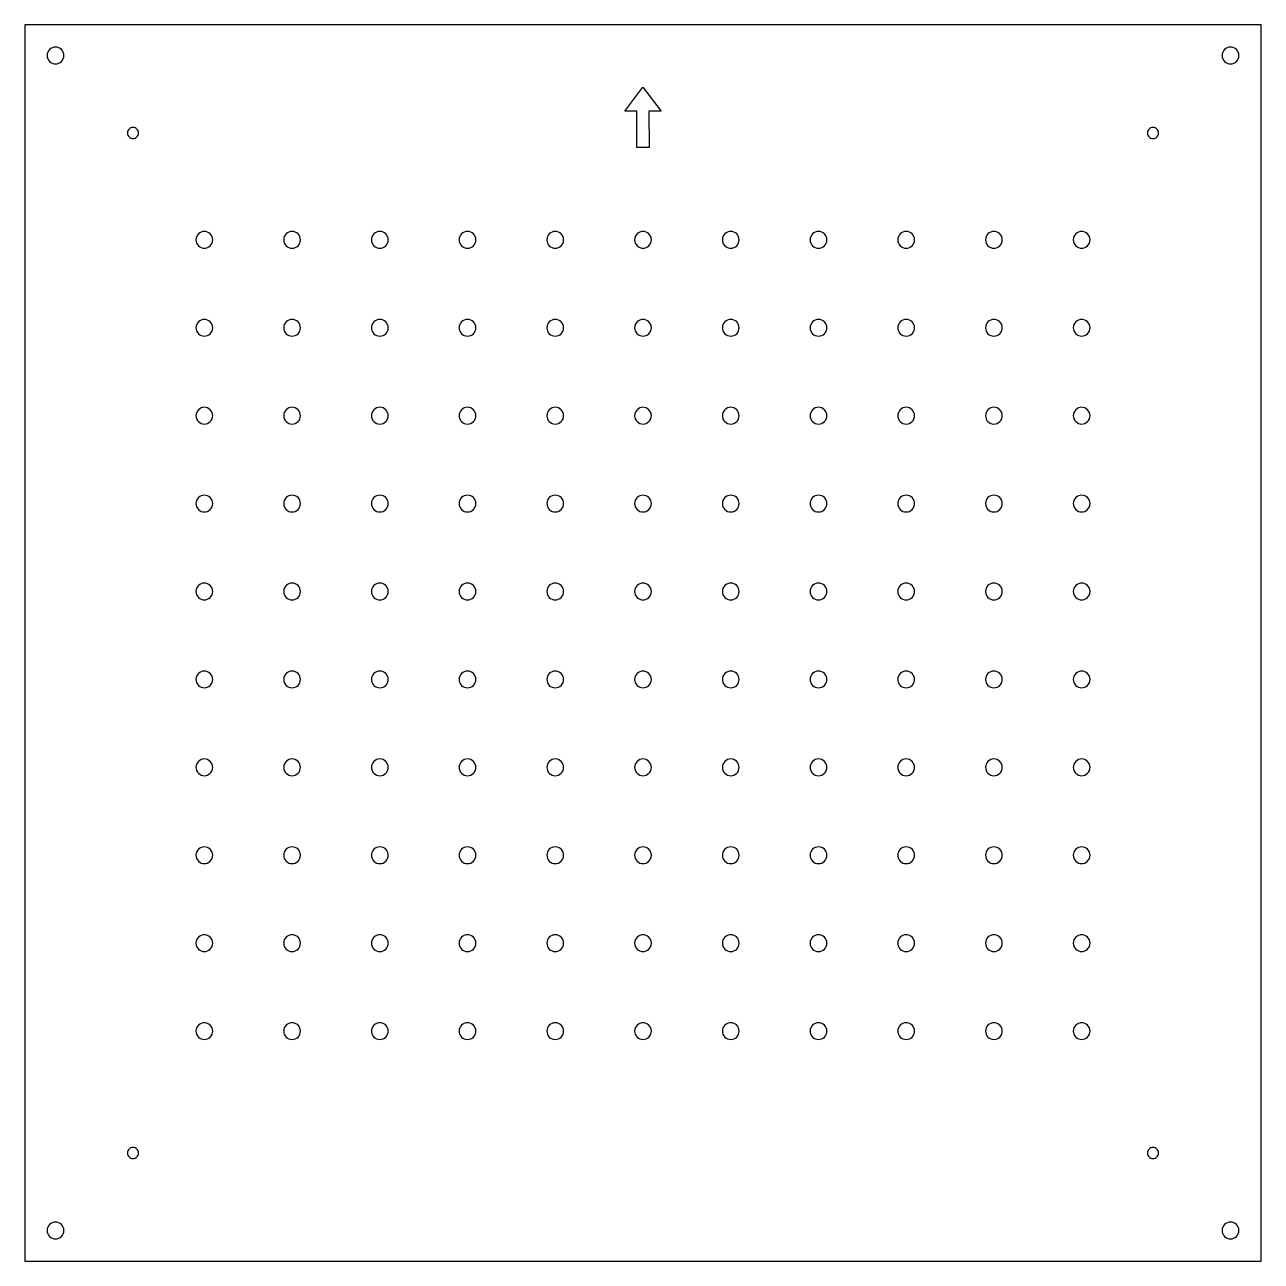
# Model space of a CAD drawing. Extents: x -337 to 6273, y 368 to 2065.
# Drawn here: x 2768.8 to 3210.8, y 1423.6 to 1865.6 of the extents above; entities that cross this region are included whole.
import ezdxf

# ---------------------------------------------------------------- set-up
doc = ezdxf.new("R2010")
doc.units = 0
doc.header["$LTSCALE"] = 100
doc.layers.add('EBENE_1', color=1, linetype='CONTINUOUS')

msp = doc.modelspace()

# ---------------------------------------------------------------- linework, layer by layer
at = {"layer": 'EBENE_1', "color": 1}
for points in [[(3210.846163, 1865.609894), (2768.846163, 1865.609894), (2768.846163, 1423.609894), (3210.846163, 1423.609894), (3210.846163, 1865.609894)], [(2987.681863, 1821.70674), (2987.650503, 1834.679176), (2983.326358, 1834.668722), (2989.791669, 1843.332693), (2996.298793, 1834.700083), (2991.974648, 1834.689629), (2992.006009, 1821.717194), (2987.681863, 1821.70674)]]:
    msp.add_lwpolyline(points, close=True, dxfattribs=at)
for points in [[(2782.846163, 1854.609894, 0.199589), (2781.967484, 1856.731214, 0.199589), (2779.846163, 1857.609894, 0.199589), (2777.724843, 1856.731214, 0.199589), (2776.846163, 1854.609894, 0.199589), (2777.724843, 1852.488573, 0.199589), (2779.846163, 1851.609894, 0.199589), (2781.967484, 1852.488573, 0.199589), (2782.846163, 1854.609894)], [(3202.846163, 1854.609894, 0.199589), (3201.967484, 1856.731214, 0.199589), (3199.846163, 1857.609894, 0.199589), (3197.724843, 1856.731214, 0.199589), (3196.846163, 1854.609894, 0.199589), (3197.724843, 1852.488573, 0.199589), (3199.846163, 1851.609894, 0.199589), (3201.967484, 1852.488573, 0.199589), (3202.846163, 1854.609894)], [(2805.546128, 1826.90944, 0.199589), (2806.131914, 1825.495227, 0.199589), (2807.546128, 1824.90944, 0.199589), (2808.960341, 1825.495227, 0.199589), (2809.546128, 1826.90944, 0.199589), (2808.960341, 1828.323654, 0.199589), (2807.546128, 1828.90944, 0.199589), (2806.131914, 1828.323654, 0.199589), (2805.546128, 1826.90944)], [(3174.146199, 1826.90944, 0.199589), (3173.560412, 1828.323654, 0.199589), (3172.146199, 1828.90944, 0.199589), (3170.731985, 1828.323654, 0.199589), (3170.146199, 1826.90944, 0.199589), (3170.731985, 1825.495227, 0.199589), (3172.146199, 1824.90944, 0.199589), (3173.560412, 1825.495227, 0.199589), (3174.146199, 1826.90944)], [(2836.046163, 1788.718598, 0.199589), (2835.167484, 1790.839918, 0.199589), (2833.046163, 1791.718598, 0.199589), (2830.924843, 1790.839918, 0.199589), (2830.046163, 1788.718598, 0.199589), (2830.924843, 1786.597278, 0.199589), (2833.046163, 1785.718598, 0.199589), (2835.167484, 1786.597278, 0.199589), (2836.046163, 1788.718598)], [(2867.406163, 1788.718598, 0.199589), (2866.527484, 1790.839918, 0.199589), (2864.406163, 1791.718598, 0.199589), (2862.284843, 1790.839918, 0.199589), (2861.406163, 1788.718598, 0.199589), (2862.284843, 1786.597278, 0.199589), (2864.406163, 1785.718598, 0.199589), (2866.527484, 1786.597278, 0.199589), (2867.406163, 1788.718598)], [(2898.766163, 1788.718598, 0.199589), (2897.887484, 1790.839918, 0.199589), (2895.766163, 1791.718598, 0.199589), (2893.644843, 1790.839918, 0.199589), (2892.766163, 1788.718598, 0.199589), (2893.644843, 1786.597278, 0.199589), (2895.766163, 1785.718598, 0.199589), (2897.887484, 1786.597278, 0.199589), (2898.766163, 1788.718598)], [(2930.126163, 1788.718598, 0.199589), (2929.247484, 1790.839918, 0.199589), (2927.126163, 1791.718598, 0.199589), (2925.004843, 1790.839918, 0.199589), (2924.126163, 1788.718598, 0.199589), (2925.004843, 1786.597278, 0.199589), (2927.126163, 1785.718598, 0.199589), (2929.247484, 1786.597278, 0.199589), (2930.126163, 1788.718598)], [(2961.486163, 1788.718598, 0.199589), (2960.607484, 1790.839918, 0.199589), (2958.486163, 1791.718598, 0.199589), (2956.364843, 1790.839918, 0.199589), (2955.486163, 1788.718598, 0.199589), (2956.364843, 1786.597278, 0.199589), (2958.486163, 1785.718598, 0.199589), (2960.607484, 1786.597278, 0.199589), (2961.486163, 1788.718598)], [(2992.846163, 1788.718598, 0.199589), (2991.967484, 1790.839918, 0.199589), (2989.846163, 1791.718598, 0.199589), (2987.724843, 1790.839918, 0.199589), (2986.846163, 1788.718598, 0.199589), (2987.724843, 1786.597278, 0.199589), (2989.846163, 1785.718598, 0.199589), (2991.967484, 1786.597278, 0.199589), (2992.846163, 1788.718598)], [(3024.206163, 1788.718598, 0.199589), (3023.327484, 1790.839918, 0.199589), (3021.206163, 1791.718598, 0.199589), (3019.084843, 1790.839918, 0.199589), (3018.206163, 1788.718598, 0.199589), (3019.084843, 1786.597278, 0.199589), (3021.206163, 1785.718598, 0.199589), (3023.327484, 1786.597278, 0.199589), (3024.206163, 1788.718598)], [(3055.566163, 1788.718598, 0.199589), (3054.687484, 1790.839918, 0.199589), (3052.566163, 1791.718598, 0.199589), (3050.444843, 1790.839918, 0.199589), (3049.566163, 1788.718598, 0.199589), (3050.444843, 1786.597278, 0.199589), (3052.566163, 1785.718598, 0.199589), (3054.687484, 1786.597278, 0.199589), (3055.566163, 1788.718598)], [(3086.926163, 1788.718598, 0.199589), (3086.047484, 1790.839918, 0.199589), (3083.926163, 1791.718598, 0.199589), (3081.804843, 1790.839918, 0.199589), (3080.926163, 1788.718598, 0.199589), (3081.804843, 1786.597278, 0.199589), (3083.926163, 1785.718598, 0.199589), (3086.047484, 1786.597278, 0.199589), (3086.926163, 1788.718598)], [(3118.286163, 1788.718598, 0.199589), (3117.407484, 1790.839918, 0.199589), (3115.286163, 1791.718598, 0.199589), (3113.164843, 1790.839918, 0.199589), (3112.286163, 1788.718598, 0.199589), (3113.164843, 1786.597278, 0.199589), (3115.286163, 1785.718598, 0.199589), (3117.407484, 1786.597278, 0.199589), (3118.286163, 1788.718598)], [(3149.646163, 1788.718598, 0.199589), (3148.767484, 1790.839918, 0.199589), (3146.646163, 1791.718598, 0.199589), (3144.524843, 1790.839918, 0.199589), (3143.646163, 1788.718598, 0.199589), (3144.524843, 1786.597278, 0.199589), (3146.646163, 1785.718598, 0.199589), (3148.767484, 1786.597278, 0.199589), (3149.646163, 1788.718598)], [(2836.046163, 1757.292598, 0.199589), (2835.167484, 1759.413918, 0.199589), (2833.046163, 1760.292598, 0.199589), (2830.924843, 1759.413918, 0.199589), (2830.046163, 1757.292598, 0.199589), (2830.924843, 1755.171278, 0.199589), (2833.046163, 1754.292598, 0.199589), (2835.167484, 1755.171278, 0.199589), (2836.046163, 1757.292598)], [(2867.406163, 1757.292598, 0.199589), (2866.527484, 1759.413918, 0.199589), (2864.406163, 1760.292598, 0.199589), (2862.284843, 1759.413918, 0.199589), (2861.406163, 1757.292598, 0.199589), (2862.284843, 1755.171278, 0.199589), (2864.406163, 1754.292598, 0.199589), (2866.527484, 1755.171278, 0.199589), (2867.406163, 1757.292598)], [(2898.766163, 1757.292598, 0.199589), (2897.887484, 1759.413918, 0.199589), (2895.766163, 1760.292598, 0.199589), (2893.644843, 1759.413918, 0.199589), (2892.766163, 1757.292598, 0.199589), (2893.644843, 1755.171278, 0.199589), (2895.766163, 1754.292598, 0.199589), (2897.887484, 1755.171278, 0.199589), (2898.766163, 1757.292598)], [(2930.126163, 1757.292598, 0.199589), (2929.247484, 1759.413918, 0.199589), (2927.126163, 1760.292598, 0.199589), (2925.004843, 1759.413918, 0.199589), (2924.126163, 1757.292598, 0.199589), (2925.004843, 1755.171278, 0.199589), (2927.126163, 1754.292598, 0.199589), (2929.247484, 1755.171278, 0.199589), (2930.126163, 1757.292598)], [(2961.486163, 1757.292598, 0.199589), (2960.607484, 1759.413918, 0.199589), (2958.486163, 1760.292598, 0.199589), (2956.364843, 1759.413918, 0.199589), (2955.486163, 1757.292598, 0.199589), (2956.364843, 1755.171278, 0.199589), (2958.486163, 1754.292598, 0.199589), (2960.607484, 1755.171278, 0.199589), (2961.486163, 1757.292598)], [(2992.846163, 1757.292598, 0.199589), (2991.967484, 1759.413918, 0.199589), (2989.846163, 1760.292598, 0.199589), (2987.724843, 1759.413918, 0.199589), (2986.846163, 1757.292598, 0.199589), (2987.724843, 1755.171278, 0.199589), (2989.846163, 1754.292598, 0.199589), (2991.967484, 1755.171278, 0.199589), (2992.846163, 1757.292598)], [(3024.206163, 1757.292598, 0.199589), (3023.327484, 1759.413918, 0.199589), (3021.206163, 1760.292598, 0.199589), (3019.084843, 1759.413918, 0.199589), (3018.206163, 1757.292598, 0.199589), (3019.084843, 1755.171278, 0.199589), (3021.206163, 1754.292598, 0.199589), (3023.327484, 1755.171278, 0.199589), (3024.206163, 1757.292598)], [(3055.566163, 1757.292598, 0.199589), (3054.687484, 1759.413918, 0.199589), (3052.566163, 1760.292598, 0.199589), (3050.444843, 1759.413918, 0.199589), (3049.566163, 1757.292598, 0.199589), (3050.444843, 1755.171278, 0.199589), (3052.566163, 1754.292598, 0.199589), (3054.687484, 1755.171278, 0.199589), (3055.566163, 1757.292598)], [(3086.926163, 1757.292598, 0.199589), (3086.047484, 1759.413918, 0.199589), (3083.926163, 1760.292598, 0.199589), (3081.804843, 1759.413918, 0.199589), (3080.926163, 1757.292598, 0.199589), (3081.804843, 1755.171278, 0.199589), (3083.926163, 1754.292598, 0.199589), (3086.047484, 1755.171278, 0.199589), (3086.926163, 1757.292598)], [(3118.286163, 1757.292598, 0.199589), (3117.407484, 1759.413918, 0.199589), (3115.286163, 1760.292598, 0.199589), (3113.164843, 1759.413918, 0.199589), (3112.286163, 1757.292598, 0.199589), (3113.164843, 1755.171278, 0.199589), (3115.286163, 1754.292598, 0.199589), (3117.407484, 1755.171278, 0.199589), (3118.286163, 1757.292598)], [(3149.646163, 1757.292598, 0.199589), (3148.767484, 1759.413918, 0.199589), (3146.646163, 1760.292598, 0.199589), (3144.524843, 1759.413918, 0.199589), (3143.646163, 1757.292598, 0.199589), (3144.524843, 1755.171278, 0.199589), (3146.646163, 1754.292598, 0.199589), (3148.767484, 1755.171278, 0.199589), (3149.646163, 1757.292598)], [(2836.046163, 1725.866598, 0.199589), (2835.167484, 1727.987918, 0.199589), (2833.046163, 1728.866598, 0.199589), (2830.924843, 1727.987918, 0.199589), (2830.046163, 1725.866598, 0.199589), (2830.924843, 1723.745278, 0.199589), (2833.046163, 1722.866598, 0.199589), (2835.167484, 1723.745278, 0.199589), (2836.046163, 1725.866598)], [(2867.406163, 1725.866598, 0.199589), (2866.527484, 1727.987918, 0.199589), (2864.406163, 1728.866598, 0.199589), (2862.284843, 1727.987918, 0.199589), (2861.406163, 1725.866598, 0.199589), (2862.284843, 1723.745278, 0.199589), (2864.406163, 1722.866598, 0.199589), (2866.527484, 1723.745278, 0.199589), (2867.406163, 1725.866598)], [(2898.766163, 1725.866598, 0.199589), (2897.887484, 1727.987918, 0.199589), (2895.766163, 1728.866598, 0.199589), (2893.644843, 1727.987918, 0.199589), (2892.766163, 1725.866598, 0.199589), (2893.644843, 1723.745278, 0.199589), (2895.766163, 1722.866598, 0.199589), (2897.887484, 1723.745278, 0.199589), (2898.766163, 1725.866598)], [(2930.126163, 1725.866598, 0.199589), (2929.247484, 1727.987918, 0.199589), (2927.126163, 1728.866598, 0.199589), (2925.004843, 1727.987918, 0.199589), (2924.126163, 1725.866598, 0.199589), (2925.004843, 1723.745278, 0.199589), (2927.126163, 1722.866598, 0.199589), (2929.247484, 1723.745278, 0.199589), (2930.126163, 1725.866598)], [(2961.486163, 1725.866598, 0.199589), (2960.607484, 1727.987918, 0.199589), (2958.486163, 1728.866598, 0.199589), (2956.364843, 1727.987918, 0.199589), (2955.486163, 1725.866598, 0.199589), (2956.364843, 1723.745278, 0.199589), (2958.486163, 1722.866598, 0.199589), (2960.607484, 1723.745278, 0.199589), (2961.486163, 1725.866598)], [(2992.846163, 1725.866598, 0.199589), (2991.967484, 1727.987918, 0.199589), (2989.846163, 1728.866598, 0.199589), (2987.724843, 1727.987918, 0.199589), (2986.846163, 1725.866598, 0.199589), (2987.724843, 1723.745278, 0.199589), (2989.846163, 1722.866598, 0.199589), (2991.967484, 1723.745278, 0.199589), (2992.846163, 1725.866598)], [(3024.206163, 1725.866598, 0.199589), (3023.327484, 1727.987918, 0.199589), (3021.206163, 1728.866598, 0.199589), (3019.084843, 1727.987918, 0.199589), (3018.206163, 1725.866598, 0.199589), (3019.084843, 1723.745278, 0.199589), (3021.206163, 1722.866598, 0.199589), (3023.327484, 1723.745278, 0.199589), (3024.206163, 1725.866598)], [(3055.566163, 1725.866598, 0.199589), (3054.687484, 1727.987918, 0.199589), (3052.566163, 1728.866598, 0.199589), (3050.444843, 1727.987918, 0.199589), (3049.566163, 1725.866598, 0.199589), (3050.444843, 1723.745278, 0.199589), (3052.566163, 1722.866598, 0.199589), (3054.687484, 1723.745278, 0.199589), (3055.566163, 1725.866598)], [(3086.926163, 1725.866598, 0.199589), (3086.047484, 1727.987918, 0.199589), (3083.926163, 1728.866598, 0.199589), (3081.804843, 1727.987918, 0.199589), (3080.926163, 1725.866598, 0.199589), (3081.804843, 1723.745278, 0.199589), (3083.926163, 1722.866598, 0.199589), (3086.047484, 1723.745278, 0.199589), (3086.926163, 1725.866598)], [(3118.286163, 1725.866598, 0.199589), (3117.407484, 1727.987918, 0.199589), (3115.286163, 1728.866598, 0.199589), (3113.164843, 1727.987918, 0.199589), (3112.286163, 1725.866598, 0.199589), (3113.164843, 1723.745278, 0.199589), (3115.286163, 1722.866598, 0.199589), (3117.407484, 1723.745278, 0.199589), (3118.286163, 1725.866598)], [(3149.646163, 1725.866598, 0.199589), (3148.767484, 1727.987918, 0.199589), (3146.646163, 1728.866598, 0.199589), (3144.524843, 1727.987918, 0.199589), (3143.646163, 1725.866598, 0.199589), (3144.524843, 1723.745278, 0.199589), (3146.646163, 1722.866598, 0.199589), (3148.767484, 1723.745278, 0.199589), (3149.646163, 1725.866598)], [(2836.046163, 1694.440598, 0.199589), (2835.167484, 1696.561918, 0.199589), (2833.046163, 1697.440598, 0.199589), (2830.924843, 1696.561918, 0.199589), (2830.046163, 1694.440598, 0.199589), (2830.924843, 1692.319278, 0.199589), (2833.046163, 1691.440598, 0.199589), (2835.167484, 1692.319278, 0.199589), (2836.046163, 1694.440598)], [(2867.406163, 1694.440598, 0.199589), (2866.527484, 1696.561918, 0.199589), (2864.406163, 1697.440598, 0.199589), (2862.284843, 1696.561918, 0.199589), (2861.406163, 1694.440598, 0.199589), (2862.284843, 1692.319278, 0.199589), (2864.406163, 1691.440598, 0.199589), (2866.527484, 1692.319278, 0.199589), (2867.406163, 1694.440598)], [(2898.766163, 1694.440598, 0.199589), (2897.887484, 1696.561918, 0.199589), (2895.766163, 1697.440598, 0.199589), (2893.644843, 1696.561918, 0.199589), (2892.766163, 1694.440598, 0.199589), (2893.644843, 1692.319278, 0.199589), (2895.766163, 1691.440598, 0.199589), (2897.887484, 1692.319278, 0.199589), (2898.766163, 1694.440598)], [(2930.126163, 1694.440598, 0.199589), (2929.247484, 1696.561918, 0.199589), (2927.126163, 1697.440598, 0.199589), (2925.004843, 1696.561918, 0.199589), (2924.126163, 1694.440598, 0.199589), (2925.004843, 1692.319278, 0.199589), (2927.126163, 1691.440598, 0.199589), (2929.247484, 1692.319278, 0.199589), (2930.126163, 1694.440598)], [(2961.486163, 1694.440598, 0.199589), (2960.607484, 1696.561918, 0.199589), (2958.486163, 1697.440598, 0.199589), (2956.364843, 1696.561918, 0.199589), (2955.486163, 1694.440598, 0.199589), (2956.364843, 1692.319278, 0.199589), (2958.486163, 1691.440598, 0.199589), (2960.607484, 1692.319278, 0.199589), (2961.486163, 1694.440598)], [(2992.846163, 1694.440598, 0.199589), (2991.967484, 1696.561918, 0.199589), (2989.846163, 1697.440598, 0.199589), (2987.724843, 1696.561918, 0.199589), (2986.846163, 1694.440598, 0.199589), (2987.724843, 1692.319278, 0.199589), (2989.846163, 1691.440598, 0.199589), (2991.967484, 1692.319278, 0.199589), (2992.846163, 1694.440598)], [(3024.206163, 1694.440598, 0.199589), (3023.327484, 1696.561918, 0.199589), (3021.206163, 1697.440598, 0.199589), (3019.084843, 1696.561918, 0.199589), (3018.206163, 1694.440598, 0.199589), (3019.084843, 1692.319278, 0.199589), (3021.206163, 1691.440598, 0.199589), (3023.327484, 1692.319278, 0.199589), (3024.206163, 1694.440598)], [(3055.566163, 1694.440598, 0.199589), (3054.687484, 1696.561918, 0.199589), (3052.566163, 1697.440598, 0.199589), (3050.444843, 1696.561918, 0.199589), (3049.566163, 1694.440598, 0.199589), (3050.444843, 1692.319278, 0.199589), (3052.566163, 1691.440598, 0.199589), (3054.687484, 1692.319278, 0.199589), (3055.566163, 1694.440598)], [(3086.926163, 1694.440598, 0.199589), (3086.047484, 1696.561918, 0.199589), (3083.926163, 1697.440598, 0.199589), (3081.804843, 1696.561918, 0.199589), (3080.926163, 1694.440598, 0.199589), (3081.804843, 1692.319278, 0.199589), (3083.926163, 1691.440598, 0.199589), (3086.047484, 1692.319278, 0.199589), (3086.926163, 1694.440598)], [(3118.286163, 1694.440598, 0.199589), (3117.407484, 1696.561918, 0.199589), (3115.286163, 1697.440598, 0.199589), (3113.164843, 1696.561918, 0.199589), (3112.286163, 1694.440598, 0.199589), (3113.164843, 1692.319278, 0.199589), (3115.286163, 1691.440598, 0.199589), (3117.407484, 1692.319278, 0.199589), (3118.286163, 1694.440598)], [(3149.646163, 1694.440598, 0.199589), (3148.767484, 1696.561918, 0.199589), (3146.646163, 1697.440598, 0.199589), (3144.524843, 1696.561918, 0.199589), (3143.646163, 1694.440598, 0.199589), (3144.524843, 1692.319278, 0.199589), (3146.646163, 1691.440598, 0.199589), (3148.767484, 1692.319278, 0.199589), (3149.646163, 1694.440598)], [(2836.046163, 1663.014598, 0.199589), (2835.167484, 1665.135918, 0.199589), (2833.046163, 1666.014598, 0.199589), (2830.924843, 1665.135918, 0.199589), (2830.046163, 1663.014598, 0.199589), (2830.924843, 1660.893278, 0.199589), (2833.046163, 1660.014598, 0.199589), (2835.167484, 1660.893278, 0.199589), (2836.046163, 1663.014598)], [(2867.406163, 1663.014598, 0.199589), (2866.527484, 1665.135918, 0.199589), (2864.406163, 1666.014598, 0.199589), (2862.284843, 1665.135918, 0.199589), (2861.406163, 1663.014598, 0.199589), (2862.284843, 1660.893278, 0.199589), (2864.406163, 1660.014598, 0.199589), (2866.527484, 1660.893278, 0.199589), (2867.406163, 1663.014598)], [(2898.766163, 1663.014598, 0.199589), (2897.887484, 1665.135918, 0.199589), (2895.766163, 1666.014598, 0.199589), (2893.644843, 1665.135918, 0.199589), (2892.766163, 1663.014598, 0.199589), (2893.644843, 1660.893278, 0.199589), (2895.766163, 1660.014598, 0.199589), (2897.887484, 1660.893278, 0.199589), (2898.766163, 1663.014598)], [(2930.126163, 1663.014598, 0.199589), (2929.247484, 1665.135918, 0.199589), (2927.126163, 1666.014598, 0.199589), (2925.004843, 1665.135918, 0.199589), (2924.126163, 1663.014598, 0.199589), (2925.004843, 1660.893278, 0.199589), (2927.126163, 1660.014598, 0.199589), (2929.247484, 1660.893278, 0.199589), (2930.126163, 1663.014598)], [(2961.486163, 1663.014598, 0.199589), (2960.607484, 1665.135918, 0.199589), (2958.486163, 1666.014598, 0.199589), (2956.364843, 1665.135918, 0.199589), (2955.486163, 1663.014598, 0.199589), (2956.364843, 1660.893278, 0.199589), (2958.486163, 1660.014598, 0.199589), (2960.607484, 1660.893278, 0.199589), (2961.486163, 1663.014598)], [(2992.846163, 1663.014598, 0.199589), (2991.967484, 1665.135918, 0.199589), (2989.846163, 1666.014598, 0.199589), (2987.724843, 1665.135918, 0.199589), (2986.846163, 1663.014598, 0.199589), (2987.724843, 1660.893278, 0.199589), (2989.846163, 1660.014598, 0.199589), (2991.967484, 1660.893278, 0.199589), (2992.846163, 1663.014598)], [(3024.206163, 1663.014598, 0.199589), (3023.327484, 1665.135918, 0.199589), (3021.206163, 1666.014598, 0.199589), (3019.084843, 1665.135918, 0.199589), (3018.206163, 1663.014598, 0.199589), (3019.084843, 1660.893278, 0.199589), (3021.206163, 1660.014598, 0.199589), (3023.327484, 1660.893278, 0.199589), (3024.206163, 1663.014598)], [(3055.566163, 1663.014598, 0.199589), (3054.687484, 1665.135918, 0.199589), (3052.566163, 1666.014598, 0.199589), (3050.444843, 1665.135918, 0.199589), (3049.566163, 1663.014598, 0.199589), (3050.444843, 1660.893278, 0.199589), (3052.566163, 1660.014598, 0.199589), (3054.687484, 1660.893278, 0.199589), (3055.566163, 1663.014598)], [(3086.926163, 1663.014598, 0.199589), (3086.047484, 1665.135918, 0.199589), (3083.926163, 1666.014598, 0.199589), (3081.804843, 1665.135918, 0.199589), (3080.926163, 1663.014598, 0.199589), (3081.804843, 1660.893278, 0.199589), (3083.926163, 1660.014598, 0.199589), (3086.047484, 1660.893278, 0.199589), (3086.926163, 1663.014598)], [(3118.286163, 1663.014598, 0.199589), (3117.407484, 1665.135918, 0.199589), (3115.286163, 1666.014598, 0.199589), (3113.164843, 1665.135918, 0.199589), (3112.286163, 1663.014598, 0.199589), (3113.164843, 1660.893278, 0.199589), (3115.286163, 1660.014598, 0.199589), (3117.407484, 1660.893278, 0.199589), (3118.286163, 1663.014598)], [(3149.646163, 1663.014598, 0.199589), (3148.767484, 1665.135918, 0.199589), (3146.646163, 1666.014598, 0.199589), (3144.524843, 1665.135918, 0.199589), (3143.646163, 1663.014598, 0.199589), (3144.524843, 1660.893278, 0.199589), (3146.646163, 1660.014598, 0.199589), (3148.767484, 1660.893278, 0.199589), (3149.646163, 1663.014598)], [(2836.046163, 1631.588598, 0.199589), (2835.167484, 1633.709918, 0.199589), (2833.046163, 1634.588598, 0.199589), (2830.924843, 1633.709918, 0.199589), (2830.046163, 1631.588598, 0.199589), (2830.924843, 1629.467278, 0.199589), (2833.046163, 1628.588598, 0.199589), (2835.167484, 1629.467278, 0.199589), (2836.046163, 1631.588598)], [(2867.406163, 1631.588598, 0.199589), (2866.527484, 1633.709918, 0.199589), (2864.406163, 1634.588598, 0.199589), (2862.284843, 1633.709918, 0.199589), (2861.406163, 1631.588598, 0.199589), (2862.284843, 1629.467278, 0.199589), (2864.406163, 1628.588598, 0.199589), (2866.527484, 1629.467278, 0.199589), (2867.406163, 1631.588598)], [(2898.766163, 1631.588598, 0.199589), (2897.887484, 1633.709918, 0.199589), (2895.766163, 1634.588598, 0.199589), (2893.644843, 1633.709918, 0.199589), (2892.766163, 1631.588598, 0.199589), (2893.644843, 1629.467278, 0.199589), (2895.766163, 1628.588598, 0.199589), (2897.887484, 1629.467278, 0.199589), (2898.766163, 1631.588598)], [(2930.126163, 1631.588598, 0.199589), (2929.247484, 1633.709918, 0.199589), (2927.126163, 1634.588598, 0.199589), (2925.004843, 1633.709918, 0.199589), (2924.126163, 1631.588598, 0.199589), (2925.004843, 1629.467278, 0.199589), (2927.126163, 1628.588598, 0.199589), (2929.247484, 1629.467278, 0.199589), (2930.126163, 1631.588598)], [(2961.486163, 1631.588598, 0.199589), (2960.607484, 1633.709918, 0.199589), (2958.486163, 1634.588598, 0.199589), (2956.364843, 1633.709918, 0.199589), (2955.486163, 1631.588598, 0.199589), (2956.364843, 1629.467278, 0.199589), (2958.486163, 1628.588598, 0.199589), (2960.607484, 1629.467278, 0.199589), (2961.486163, 1631.588598)], [(2992.846163, 1631.588598, 0.199589), (2991.967484, 1633.709918, 0.199589), (2989.846163, 1634.588598, 0.199589), (2987.724843, 1633.709918, 0.199589), (2986.846163, 1631.588598, 0.199589), (2987.724843, 1629.467278, 0.199589), (2989.846163, 1628.588598, 0.199589), (2991.967484, 1629.467278, 0.199589), (2992.846163, 1631.588598)], [(3024.206163, 1631.588598, 0.199589), (3023.327484, 1633.709918, 0.199589), (3021.206163, 1634.588598, 0.199589), (3019.084843, 1633.709918, 0.199589), (3018.206163, 1631.588598, 0.199589), (3019.084843, 1629.467278, 0.199589), (3021.206163, 1628.588598, 0.199589), (3023.327484, 1629.467278, 0.199589), (3024.206163, 1631.588598)], [(3055.566163, 1631.588598, 0.199589), (3054.687484, 1633.709918, 0.199589), (3052.566163, 1634.588598, 0.199589), (3050.444843, 1633.709918, 0.199589), (3049.566163, 1631.588598, 0.199589), (3050.444843, 1629.467278, 0.199589), (3052.566163, 1628.588598, 0.199589), (3054.687484, 1629.467278, 0.199589), (3055.566163, 1631.588598)], [(3086.926163, 1631.588598, 0.199589), (3086.047484, 1633.709918, 0.199589), (3083.926163, 1634.588598, 0.199589), (3081.804843, 1633.709918, 0.199589), (3080.926163, 1631.588598, 0.199589), (3081.804843, 1629.467278, 0.199589), (3083.926163, 1628.588598, 0.199589), (3086.047484, 1629.467278, 0.199589), (3086.926163, 1631.588598)], [(3118.286163, 1631.588598, 0.199589), (3117.407484, 1633.709918, 0.199589), (3115.286163, 1634.588598, 0.199589), (3113.164843, 1633.709918, 0.199589), (3112.286163, 1631.588598, 0.199589), (3113.164843, 1629.467278, 0.199589), (3115.286163, 1628.588598, 0.199589), (3117.407484, 1629.467278, 0.199589), (3118.286163, 1631.588598)], [(3149.646163, 1631.588598, 0.199589), (3148.767484, 1633.709918, 0.199589), (3146.646163, 1634.588598, 0.199589), (3144.524843, 1633.709918, 0.199589), (3143.646163, 1631.588598, 0.199589), (3144.524843, 1629.467278, 0.199589), (3146.646163, 1628.588598, 0.199589), (3148.767484, 1629.467278, 0.199589), (3149.646163, 1631.588598)], [(2836.046163, 1600.162598, 0.199589), (2835.167484, 1602.283918, 0.199589), (2833.046163, 1603.162598, 0.199589), (2830.924843, 1602.283918, 0.199589), (2830.046163, 1600.162598, 0.199589), (2830.924843, 1598.041278, 0.199589), (2833.046163, 1597.162598, 0.199589), (2835.167484, 1598.041278, 0.199589), (2836.046163, 1600.162598)], [(2867.406163, 1600.162598, 0.199589), (2866.527484, 1602.283918, 0.199589), (2864.406163, 1603.162598, 0.199589), (2862.284843, 1602.283918, 0.199589), (2861.406163, 1600.162598, 0.199589), (2862.284843, 1598.041278, 0.199589), (2864.406163, 1597.162598, 0.199589), (2866.527484, 1598.041278, 0.199589), (2867.406163, 1600.162598)], [(2898.766163, 1600.162598, 0.199589), (2897.887484, 1602.283918, 0.199589), (2895.766163, 1603.162598, 0.199589), (2893.644843, 1602.283918, 0.199589), (2892.766163, 1600.162598, 0.199589), (2893.644843, 1598.041278, 0.199589), (2895.766163, 1597.162598, 0.199589), (2897.887484, 1598.041278, 0.199589), (2898.766163, 1600.162598)], [(2930.126163, 1600.162598, 0.199589), (2929.247484, 1602.283918, 0.199589), (2927.126163, 1603.162598, 0.199589), (2925.004843, 1602.283918, 0.199589), (2924.126163, 1600.162598, 0.199589), (2925.004843, 1598.041278, 0.199589), (2927.126163, 1597.162598, 0.199589), (2929.247484, 1598.041278, 0.199589), (2930.126163, 1600.162598)], [(2961.486163, 1600.162598, 0.199589), (2960.607484, 1602.283918, 0.199589), (2958.486163, 1603.162598, 0.199589), (2956.364843, 1602.283918, 0.199589), (2955.486163, 1600.162598, 0.199589), (2956.364843, 1598.041278, 0.199589), (2958.486163, 1597.162598, 0.199589), (2960.607484, 1598.041278, 0.199589), (2961.486163, 1600.162598)], [(2992.846163, 1600.162598, 0.199589), (2991.967484, 1602.283918, 0.199589), (2989.846163, 1603.162598, 0.199589), (2987.724843, 1602.283918, 0.199589), (2986.846163, 1600.162598, 0.199589), (2987.724843, 1598.041278, 0.199589), (2989.846163, 1597.162598, 0.199589), (2991.967484, 1598.041278, 0.199589), (2992.846163, 1600.162598)], [(3024.206163, 1600.162598, 0.199589), (3023.327484, 1602.283918, 0.199589), (3021.206163, 1603.162598, 0.199589), (3019.084843, 1602.283918, 0.199589), (3018.206163, 1600.162598, 0.199589), (3019.084843, 1598.041278, 0.199589), (3021.206163, 1597.162598, 0.199589), (3023.327484, 1598.041278, 0.199589), (3024.206163, 1600.162598)], [(3055.566163, 1600.162598, 0.199589), (3054.687484, 1602.283918, 0.199589), (3052.566163, 1603.162598, 0.199589), (3050.444843, 1602.283918, 0.199589), (3049.566163, 1600.162598, 0.199589), (3050.444843, 1598.041278, 0.199589), (3052.566163, 1597.162598, 0.199589), (3054.687484, 1598.041278, 0.199589), (3055.566163, 1600.162598)], [(3086.926163, 1600.162598, 0.199589), (3086.047484, 1602.283918, 0.199589), (3083.926163, 1603.162598, 0.199589), (3081.804843, 1602.283918, 0.199589), (3080.926163, 1600.162598, 0.199589), (3081.804843, 1598.041278, 0.199589), (3083.926163, 1597.162598, 0.199589), (3086.047484, 1598.041278, 0.199589), (3086.926163, 1600.162598)], [(3118.286163, 1600.162598, 0.199589), (3117.407484, 1602.283918, 0.199589), (3115.286163, 1603.162598, 0.199589), (3113.164843, 1602.283918, 0.199589), (3112.286163, 1600.162598, 0.199589), (3113.164843, 1598.041278, 0.199589), (3115.286163, 1597.162598, 0.199589), (3117.407484, 1598.041278, 0.199589), (3118.286163, 1600.162598)], [(3149.646163, 1600.162598, 0.199589), (3148.767484, 1602.283918, 0.199589), (3146.646163, 1603.162598, 0.199589), (3144.524843, 1602.283918, 0.199589), (3143.646163, 1600.162598, 0.199589), (3144.524843, 1598.041278, 0.199589), (3146.646163, 1597.162598, 0.199589), (3148.767484, 1598.041278, 0.199589), (3149.646163, 1600.162598)], [(2836.046163, 1568.736598, 0.199589), (2835.167484, 1570.857918, 0.199589), (2833.046163, 1571.736598, 0.199589), (2830.924843, 1570.857918, 0.199589), (2830.046163, 1568.736598, 0.199589), (2830.924843, 1566.615278, 0.199589), (2833.046163, 1565.736598, 0.199589), (2835.167484, 1566.615278, 0.199589), (2836.046163, 1568.736598)], [(2867.406163, 1568.736598, 0.199589), (2866.527484, 1570.857918, 0.199589), (2864.406163, 1571.736598, 0.199589), (2862.284843, 1570.857918, 0.199589), (2861.406163, 1568.736598, 0.199589), (2862.284843, 1566.615278, 0.199589), (2864.406163, 1565.736598, 0.199589), (2866.527484, 1566.615278, 0.199589), (2867.406163, 1568.736598)], [(2898.766163, 1568.736598, 0.199589), (2897.887484, 1570.857918, 0.199589), (2895.766163, 1571.736598, 0.199589), (2893.644843, 1570.857918, 0.199589), (2892.766163, 1568.736598, 0.199589), (2893.644843, 1566.615278, 0.199589), (2895.766163, 1565.736598, 0.199589), (2897.887484, 1566.615278, 0.199589), (2898.766163, 1568.736598)], [(2930.126163, 1568.736598, 0.199589), (2929.247484, 1570.857918, 0.199589), (2927.126163, 1571.736598, 0.199589), (2925.004843, 1570.857918, 0.199589), (2924.126163, 1568.736598, 0.199589), (2925.004843, 1566.615278, 0.199589), (2927.126163, 1565.736598, 0.199589), (2929.247484, 1566.615278, 0.199589), (2930.126163, 1568.736598)], [(2961.486163, 1568.736598, 0.199589), (2960.607484, 1570.857918, 0.199589), (2958.486163, 1571.736598, 0.199589), (2956.364843, 1570.857918, 0.199589), (2955.486163, 1568.736598, 0.199589), (2956.364843, 1566.615278, 0.199589), (2958.486163, 1565.736598, 0.199589), (2960.607484, 1566.615278, 0.199589), (2961.486163, 1568.736598)], [(2992.846163, 1568.736598, 0.199589), (2991.967484, 1570.857918, 0.199589), (2989.846163, 1571.736598, 0.199589), (2987.724843, 1570.857918, 0.199589), (2986.846163, 1568.736598, 0.199589), (2987.724843, 1566.615278, 0.199589), (2989.846163, 1565.736598, 0.199589), (2991.967484, 1566.615278, 0.199589), (2992.846163, 1568.736598)], [(3024.206163, 1568.736598, 0.199589), (3023.327484, 1570.857918, 0.199589), (3021.206163, 1571.736598, 0.199589), (3019.084843, 1570.857918, 0.199589), (3018.206163, 1568.736598, 0.199589), (3019.084843, 1566.615278, 0.199589), (3021.206163, 1565.736598, 0.199589), (3023.327484, 1566.615278, 0.199589), (3024.206163, 1568.736598)], [(3055.566163, 1568.736598, 0.199589), (3054.687484, 1570.857918, 0.199589), (3052.566163, 1571.736598, 0.199589), (3050.444843, 1570.857918, 0.199589), (3049.566163, 1568.736598, 0.199589), (3050.444843, 1566.615278, 0.199589), (3052.566163, 1565.736598, 0.199589), (3054.687484, 1566.615278, 0.199589), (3055.566163, 1568.736598)], [(3086.926163, 1568.736598, 0.199589), (3086.047484, 1570.857918, 0.199589), (3083.926163, 1571.736598, 0.199589), (3081.804843, 1570.857918, 0.199589), (3080.926163, 1568.736598, 0.199589), (3081.804843, 1566.615278, 0.199589), (3083.926163, 1565.736598, 0.199589), (3086.047484, 1566.615278, 0.199589), (3086.926163, 1568.736598)], [(3118.286163, 1568.736598, 0.199589), (3117.407484, 1570.857918, 0.199589), (3115.286163, 1571.736598, 0.199589), (3113.164843, 1570.857918, 0.199589), (3112.286163, 1568.736598, 0.199589), (3113.164843, 1566.615278, 0.199589), (3115.286163, 1565.736598, 0.199589), (3117.407484, 1566.615278, 0.199589), (3118.286163, 1568.736598)], [(3149.646163, 1568.736598, 0.199589), (3148.767484, 1570.857918, 0.199589), (3146.646163, 1571.736598, 0.199589), (3144.524843, 1570.857918, 0.199589), (3143.646163, 1568.736598, 0.199589), (3144.524843, 1566.615278, 0.199589), (3146.646163, 1565.736598, 0.199589), (3148.767484, 1566.615278, 0.199589), (3149.646163, 1568.736598)], [(2836.046163, 1537.310598, 0.199589), (2835.167484, 1539.431918, 0.199589), (2833.046163, 1540.310598, 0.199589), (2830.924843, 1539.431918, 0.199589), (2830.046163, 1537.310598, 0.199589), (2830.924843, 1535.189278, 0.199589), (2833.046163, 1534.310598, 0.199589), (2835.167484, 1535.189278, 0.199589), (2836.046163, 1537.310598)], [(2867.406163, 1537.310598, 0.199589), (2866.527484, 1539.431918, 0.199589), (2864.406163, 1540.310598, 0.199589), (2862.284843, 1539.431918, 0.199589), (2861.406163, 1537.310598, 0.199589), (2862.284843, 1535.189278, 0.199589), (2864.406163, 1534.310598, 0.199589), (2866.527484, 1535.189278, 0.199589), (2867.406163, 1537.310598)], [(2898.766163, 1537.310598, 0.199589), (2897.887484, 1539.431918, 0.199589), (2895.766163, 1540.310598, 0.199589), (2893.644843, 1539.431918, 0.199589), (2892.766163, 1537.310598, 0.199589), (2893.644843, 1535.189278, 0.199589), (2895.766163, 1534.310598, 0.199589), (2897.887484, 1535.189278, 0.199589), (2898.766163, 1537.310598)], [(2930.126163, 1537.310598, 0.199589), (2929.247484, 1539.431918, 0.199589), (2927.126163, 1540.310598, 0.199589), (2925.004843, 1539.431918, 0.199589), (2924.126163, 1537.310598, 0.199589), (2925.004843, 1535.189278, 0.199589), (2927.126163, 1534.310598, 0.199589), (2929.247484, 1535.189278, 0.199589), (2930.126163, 1537.310598)], [(2961.486163, 1537.310598, 0.199589), (2960.607484, 1539.431918, 0.199589), (2958.486163, 1540.310598, 0.199589), (2956.364843, 1539.431918, 0.199589), (2955.486163, 1537.310598, 0.199589), (2956.364843, 1535.189278, 0.199589), (2958.486163, 1534.310598, 0.199589), (2960.607484, 1535.189278, 0.199589), (2961.486163, 1537.310598)], [(2992.846163, 1537.310598, 0.199589), (2991.967484, 1539.431918, 0.199589), (2989.846163, 1540.310598, 0.199589), (2987.724843, 1539.431918, 0.199589), (2986.846163, 1537.310598, 0.199589), (2987.724843, 1535.189278, 0.199589), (2989.846163, 1534.310598, 0.199589), (2991.967484, 1535.189278, 0.199589), (2992.846163, 1537.310598)], [(3024.206163, 1537.310598, 0.199589), (3023.327484, 1539.431918, 0.199589), (3021.206163, 1540.310598, 0.199589), (3019.084843, 1539.431918, 0.199589), (3018.206163, 1537.310598, 0.199589), (3019.084843, 1535.189278, 0.199589), (3021.206163, 1534.310598, 0.199589), (3023.327484, 1535.189278, 0.199589), (3024.206163, 1537.310598)], [(3055.566163, 1537.310598, 0.199589), (3054.687484, 1539.431918, 0.199589), (3052.566163, 1540.310598, 0.199589), (3050.444843, 1539.431918, 0.199589), (3049.566163, 1537.310598, 0.199589), (3050.444843, 1535.189278, 0.199589), (3052.566163, 1534.310598, 0.199589), (3054.687484, 1535.189278, 0.199589), (3055.566163, 1537.310598)], [(3086.926163, 1537.310598, 0.199589), (3086.047484, 1539.431918, 0.199589), (3083.926163, 1540.310598, 0.199589), (3081.804843, 1539.431918, 0.199589), (3080.926163, 1537.310598, 0.199589), (3081.804843, 1535.189278, 0.199589), (3083.926163, 1534.310598, 0.199589), (3086.047484, 1535.189278, 0.199589), (3086.926163, 1537.310598)], [(3118.286163, 1537.310598, 0.199589), (3117.407484, 1539.431918, 0.199589), (3115.286163, 1540.310598, 0.199589), (3113.164843, 1539.431918, 0.199589), (3112.286163, 1537.310598, 0.199589), (3113.164843, 1535.189278, 0.199589), (3115.286163, 1534.310598, 0.199589), (3117.407484, 1535.189278, 0.199589), (3118.286163, 1537.310598)], [(3149.646163, 1537.310598, 0.199589), (3148.767484, 1539.431918, 0.199589), (3146.646163, 1540.310598, 0.199589), (3144.524843, 1539.431918, 0.199589), (3143.646163, 1537.310598, 0.199589), (3144.524843, 1535.189278, 0.199589), (3146.646163, 1534.310598, 0.199589), (3148.767484, 1535.189278, 0.199589), (3149.646163, 1537.310598)], [(2836.046163, 1505.884598, 0.199589), (2835.167484, 1508.005918, 0.199589), (2833.046163, 1508.884598, 0.199589), (2830.924843, 1508.005918, 0.199589), (2830.046163, 1505.884598, 0.199589), (2830.924843, 1503.763278, 0.199589), (2833.046163, 1502.884598, 0.199589), (2835.167484, 1503.763278, 0.199589), (2836.046163, 1505.884598)], [(2867.406163, 1505.884598, 0.199589), (2866.527484, 1508.005918, 0.199589), (2864.406163, 1508.884598, 0.199589), (2862.284843, 1508.005918, 0.199589), (2861.406163, 1505.884598, 0.199589), (2862.284843, 1503.763278, 0.199589), (2864.406163, 1502.884598, 0.199589), (2866.527484, 1503.763278, 0.199589), (2867.406163, 1505.884598)], [(2898.766163, 1505.884598, 0.199589), (2897.887484, 1508.005918, 0.199589), (2895.766163, 1508.884598, 0.199589), (2893.644843, 1508.005918, 0.199589), (2892.766163, 1505.884598, 0.199589), (2893.644843, 1503.763278, 0.199589), (2895.766163, 1502.884598, 0.199589), (2897.887484, 1503.763278, 0.199589), (2898.766163, 1505.884598)], [(2930.126163, 1505.884598, 0.199589), (2929.247484, 1508.005918, 0.199589), (2927.126163, 1508.884598, 0.199589), (2925.004843, 1508.005918, 0.199589), (2924.126163, 1505.884598, 0.199589), (2925.004843, 1503.763278, 0.199589), (2927.126163, 1502.884598, 0.199589), (2929.247484, 1503.763278, 0.199589), (2930.126163, 1505.884598)], [(2961.486163, 1505.884598, 0.199589), (2960.607484, 1508.005918, 0.199589), (2958.486163, 1508.884598, 0.199589), (2956.364843, 1508.005918, 0.199589), (2955.486163, 1505.884598, 0.199589), (2956.364843, 1503.763278, 0.199589), (2958.486163, 1502.884598, 0.199589), (2960.607484, 1503.763278, 0.199589), (2961.486163, 1505.884598)], [(2992.846163, 1505.884598, 0.199589), (2991.967484, 1508.005918, 0.199589), (2989.846163, 1508.884598, 0.199589), (2987.724843, 1508.005918, 0.199589), (2986.846163, 1505.884598, 0.199589), (2987.724843, 1503.763278, 0.199589), (2989.846163, 1502.884598, 0.199589), (2991.967484, 1503.763278, 0.199589), (2992.846163, 1505.884598)], [(3024.206163, 1505.884598, 0.199589), (3023.327484, 1508.005918, 0.199589), (3021.206163, 1508.884598, 0.199589), (3019.084843, 1508.005918, 0.199589), (3018.206163, 1505.884598, 0.199589), (3019.084843, 1503.763278, 0.199589), (3021.206163, 1502.884598, 0.199589), (3023.327484, 1503.763278, 0.199589), (3024.206163, 1505.884598)], [(3055.566163, 1505.884598, 0.199589), (3054.687484, 1508.005918, 0.199589), (3052.566163, 1508.884598, 0.199589), (3050.444843, 1508.005918, 0.199589), (3049.566163, 1505.884598, 0.199589), (3050.444843, 1503.763278, 0.199589), (3052.566163, 1502.884598, 0.199589), (3054.687484, 1503.763278, 0.199589), (3055.566163, 1505.884598)], [(3086.926163, 1505.884598, 0.199589), (3086.047484, 1508.005918, 0.199589), (3083.926163, 1508.884598, 0.199589), (3081.804843, 1508.005918, 0.199589), (3080.926163, 1505.884598, 0.199589), (3081.804843, 1503.763278, 0.199589), (3083.926163, 1502.884598, 0.199589), (3086.047484, 1503.763278, 0.199589), (3086.926163, 1505.884598)], [(3118.286163, 1505.884598, 0.199589), (3117.407484, 1508.005918, 0.199589), (3115.286163, 1508.884598, 0.199589), (3113.164843, 1508.005918, 0.199589), (3112.286163, 1505.884598, 0.199589), (3113.164843, 1503.763278, 0.199589), (3115.286163, 1502.884598, 0.199589), (3117.407484, 1503.763278, 0.199589), (3118.286163, 1505.884598)], [(3149.646163, 1505.884598, 0.199589), (3148.767484, 1508.005918, 0.199589), (3146.646163, 1508.884598, 0.199589), (3144.524843, 1508.005918, 0.199589), (3143.646163, 1505.884598, 0.199589), (3144.524843, 1503.763278, 0.199589), (3146.646163, 1502.884598, 0.199589), (3148.767484, 1503.763278, 0.199589), (3149.646163, 1505.884598)], [(2805.546128, 1462.310347, 0.199589), (2806.131914, 1460.896133, 0.199589), (2807.546128, 1460.310347, 0.199589), (2808.960341, 1460.896133, 0.199589), (2809.546128, 1462.310347, 0.199589), (2808.960341, 1463.72456, 0.199589), (2807.546128, 1464.310347, 0.199589), (2806.131914, 1463.72456, 0.199589), (2805.546128, 1462.310347)], [(3174.146199, 1462.310347, 0.199589), (3173.560412, 1463.72456, 0.199589), (3172.146199, 1464.310347, 0.199589), (3170.731985, 1463.72456, 0.199589), (3170.146199, 1462.310347, 0.199589), (3170.731985, 1460.896133, 0.199589), (3172.146199, 1460.310347, 0.199589), (3173.560412, 1460.896133, 0.199589), (3174.146199, 1462.310347)], [(2782.846163, 1434.609894, 0.199589), (2781.967484, 1436.731214, 0.199589), (2779.846163, 1437.609894, 0.199589), (2777.724843, 1436.731214, 0.199589), (2776.846163, 1434.609894, 0.199589), (2777.724843, 1432.488573, 0.199589), (2779.846163, 1431.609894, 0.199589), (2781.967484, 1432.488573, 0.199589), (2782.846163, 1434.609894)], [(3202.846163, 1434.609894, 0.199589), (3201.967484, 1436.731214, 0.199589), (3199.846163, 1437.609894, 0.199589), (3197.724843, 1436.731214, 0.199589), (3196.846163, 1434.609894, 0.199589), (3197.724843, 1432.488573, 0.199589), (3199.846163, 1431.609894, 0.199589), (3201.967484, 1432.488573, 0.199589), (3202.846163, 1434.609894)]]:
    msp.add_lwpolyline(points, format="xyb", close=True, dxfattribs=at)

doc.saveas('drawing.dxf')
